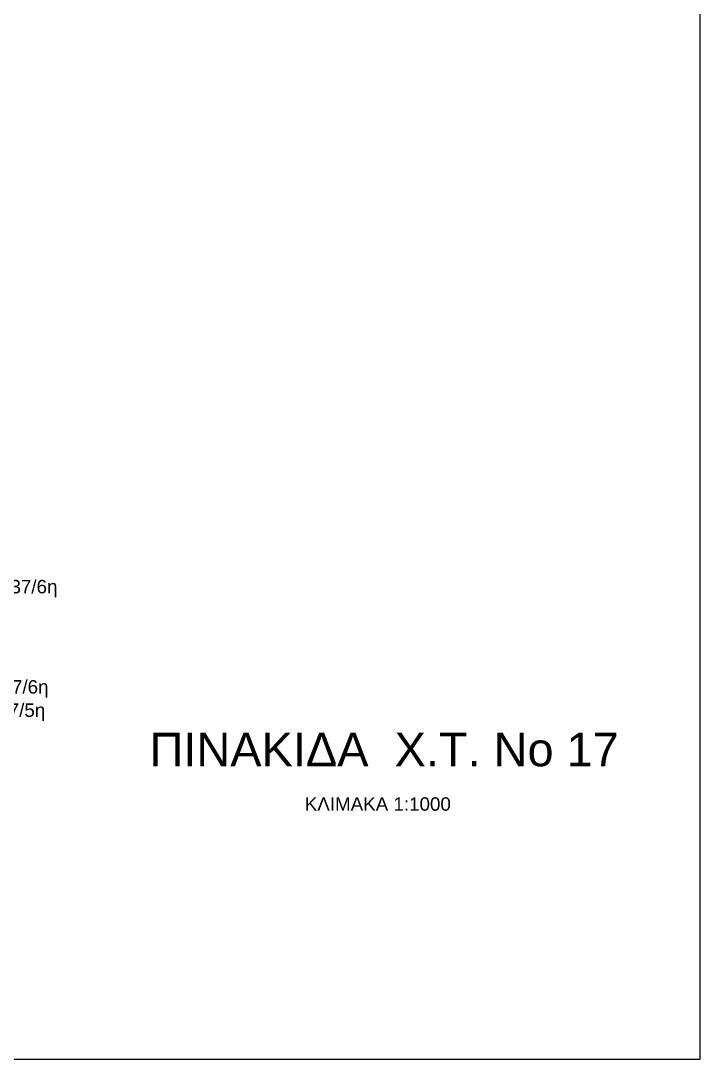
# Model space of a CAD drawing. Header units: millimetres. Extents: x 875 to 3140, y 727 to 1775.
# Drawn here: x 2937.9 to 3140.2, y 752.5 to 1062 of the extents above; entities that cross this region are included whole.
import ezdxf

# ---------------------------------------------------------------- set-up
doc = ezdxf.new("R2010")
doc.units = ezdxf.units.MM
doc.layers.add('Επιγραφές - Σχήματα', color=7, linetype='Continuous')
doc.styles.add('ar', font='arial.ttf')
doc.styles.get("Standard").update_dxf_attribs({"font": 'arial.ttf'})

msp = doc.modelspace()

# ---------------------------------------------------------------- linework, layer by layer
at = {"layer": 'Επιγραφές - Σχήματα', "ltscale": 10}
msp.add_lwpolyline([(2900.36, 752.53), (3140.23, 752.53), (3140.23, 1756.93), (2890.24, 1756.08)], dxfattribs=at)

# ---------------------------------------------------------------- texts
at = {"layer": 'Επιγραφές - Σχήματα', "ltscale": 20, "char_height": 4, "width": 19.3816, "attachment_point": 1, "style": 'ar'}
for s, insert in [('ΦΨ-137/6η', (2920.76, 895.39)), ('ΦΨ-137/6η', (2918.1, 865.52)), ('ΦΨ-137/5η', (2917.13, 858.57))]:
    msp.add_mtext(s, dxfattribs=dict(at, insert=insert))
at = {"layer": 'Επιγραφές - Σχήματα', "ltscale": 10, "width": 315.0361, "attachment_point": 1}
for s, insert, char_height in [('ΠΙΝΑΚΙΔΑ  Χ.Τ. Νο 17', (2976.25, 849.85), 10), ('ΚΛΙΜΑΚΑ 1:1000', (3022.49, 830.6), 4)]:
    msp.add_mtext(s, dxfattribs=dict(at, insert=insert, char_height=char_height))

doc.saveas('drawing.dxf')
